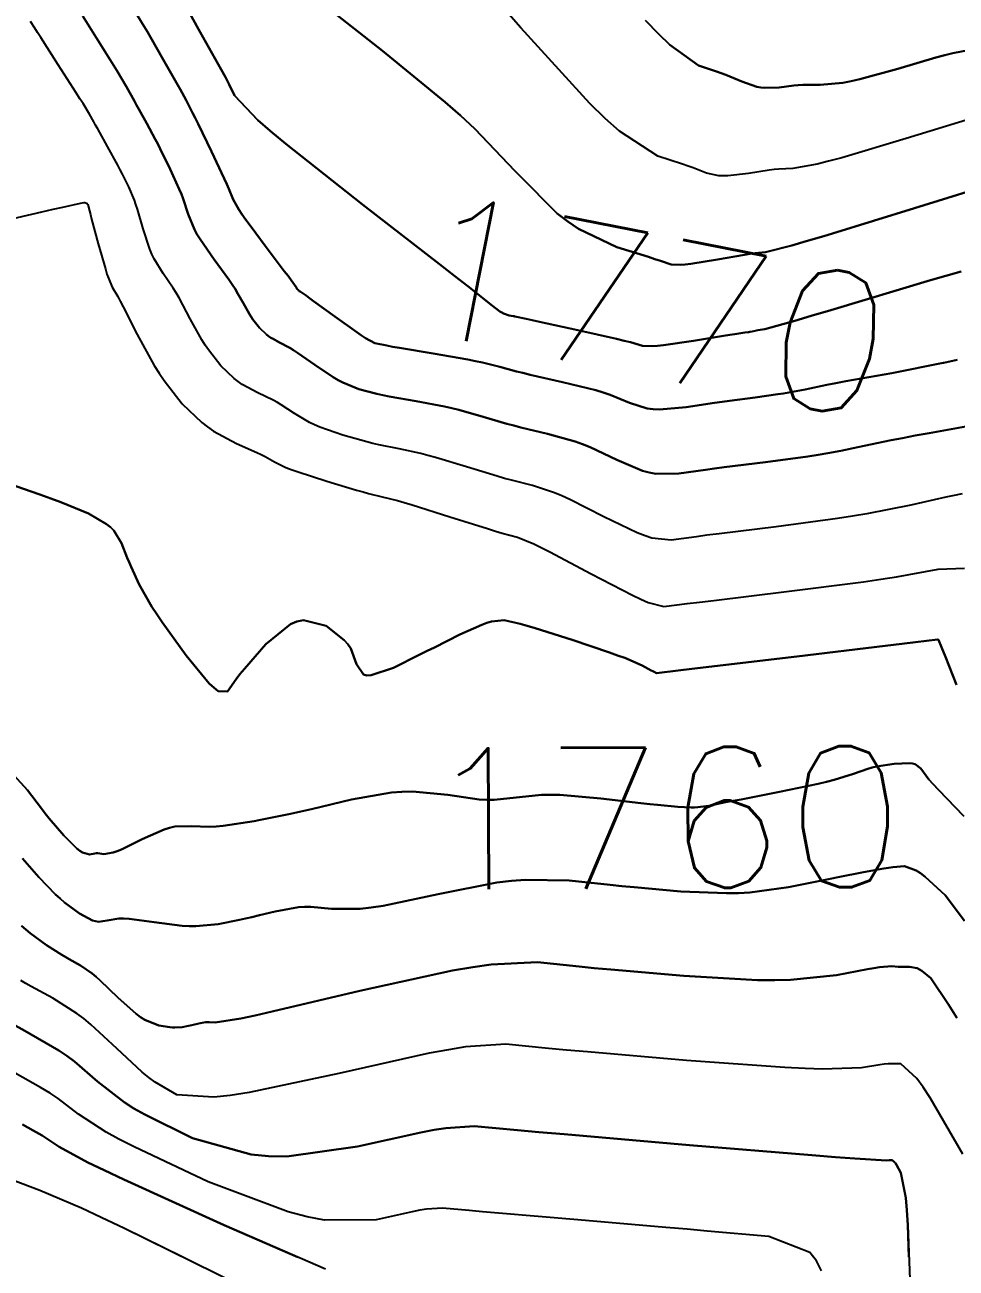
# Model space of a CAD drawing. Header units: metres. Extents: x 837476 to 838477, y 1189012 to 1191014.
# Drawn here: x 837869.87 to 837894.96, y 1189221.29 to 1189254.78 of the extents above; entities that cross this region are included whole.
import ezdxf

# ---------------------------------------------------------------- set-up
doc = ezdxf.new("R2010")
doc.units = ezdxf.units.M
doc.header["$LTSCALE"] = 0.3
doc.layers.add('COTAS 10', color=1, linetype='Continuous')
doc.layers.add('COTAS INT', color=252, linetype='Continuous')
doc.styles.get("Standard").update_dxf_attribs({"font": 'simplex.shx'})

msp = doc.modelspace()

# ---------------------------------------------------------------- linework, layer by layer
at = {"layer": 'COTAS 10'}
for points in [[(837872.813, 1189255.18), (837873.086, 1189254.739), (837873.17, 1189254.598), (837873.257, 1189254.45), (837873.6, 1189253.851), (837873.916, 1189253.287), (837873.987, 1189253.161), (837874.05, 1189253.049), (837874.215, 1189252.754), (837874.39, 1189252.416), (837874.459, 1189252.276), (837874.538, 1189252.117), (837874.897, 1189251.375), (837875.241, 1189250.646), (837875.31, 1189250.495), (837875.367, 1189250.366), (837875.479, 1189250.083), (837875.635, 1189249.806), (837875.719, 1189249.681), (837875.822, 1189249.535), (837875.966, 1189249.342), (837875.822, 1189249.535), (837875.719, 1189249.681), (837875.635, 1189249.806), (837875.479, 1189250.083), (837875.367, 1189250.366), (837875.31, 1189250.495), (837875.241, 1189250.646), (837874.897, 1189251.375), (837874.538, 1189252.117), (837874.459, 1189252.276), (837874.39, 1189252.416), (837874.215, 1189252.754), (837874.05, 1189253.049), (837873.987, 1189253.161), (837873.916, 1189253.287), (837873.6, 1189253.851), (837873.257, 1189254.45), (837873.17, 1189254.598), (837873.086, 1189254.739), (837872.813, 1189255.18)], [(837894.993, 1189245.76), (837894.626, 1189245.678), (837894.608, 1189245.675), (837893.23, 1189245.403), (837891.988, 1189245.181), (837891.718, 1189245.131), (837891.48, 1189245.086), (837890.889, 1189244.965), (837890.451, 1189244.878), (837890.31, 1189244.854), (837890.16, 1189244.831), (837889.548, 1189244.749), (837888.856, 1189244.66), (837888.655, 1189244.632), (837888.452, 1189244.603), (837887.685, 1189244.485), (837886.971, 1189244.426), (837886.8, 1189244.433), (837886.64, 1189244.451), (837886.162, 1189244.602), (837885.641, 1189244.82), (837885.455, 1189244.881), (837885.25, 1189244.942), (837884.359, 1189245.162), (837883.484, 1189245.36), (837883.29, 1189245.406), (837883.117, 1189245.449), (837882.665, 1189245.573), (837882.197, 1189245.689), (837882.013, 1189245.727), (837881.807, 1189245.766), (837880.868, 1189245.929), (837879.964, 1189246.081), (837879.779, 1189246.114), (837879.623, 1189246.142), (837879.298, 1189246.212), (837879.048, 1189246.347), (837878.939, 1189246.418), (837878.814, 1189246.502), (837878.221, 1189246.926), (837877.649, 1189247.343), (837877.538, 1189247.424), (837877.447, 1189247.489), (837877.288, 1189247.6), (837877.264, 1189247.613), (837877.257, 1189247.617), (837877.251, 1189247.622), (837877.23, 1189247.642), (837877.21, 1189247.667), (837877.205, 1189247.675), (837877.2, 1189247.684), (837877.181, 1189247.717), (837877.042, 1189247.91), (837876.96, 1189248.019), (837876.86, 1189248.152), (837876.343, 1189248.833), (837875.966, 1189249.342), (837876.343, 1189248.833), (837876.86, 1189248.152), (837876.96, 1189248.019), (837877.042, 1189247.91), (837877.181, 1189247.717), (837877.2, 1189247.684), (837877.205, 1189247.675), (837877.21, 1189247.667), (837877.23, 1189247.642), (837877.251, 1189247.622), (837877.257, 1189247.617), (837877.264, 1189247.613), (837877.288, 1189247.6), (837877.447, 1189247.489), (837877.538, 1189247.424), (837877.649, 1189247.343), (837878.221, 1189246.926), (837878.814, 1189246.502), (837878.939, 1189246.418), (837879.048, 1189246.347), (837879.298, 1189246.212), (837879.623, 1189246.142), (837879.779, 1189246.114), (837879.964, 1189246.081), (837880.868, 1189245.929), (837881.807, 1189245.766), (837882.013, 1189245.727), (837882.197, 1189245.689), (837882.665, 1189245.573), (837883.117, 1189245.449), (837883.29, 1189245.406), (837883.484, 1189245.36), (837884.359, 1189245.162), (837885.25, 1189244.942), (837885.455, 1189244.881), (837885.641, 1189244.82), (837886.162, 1189244.602), (837886.64, 1189244.451), (837886.8, 1189244.433), (837886.971, 1189244.426), (837887.685, 1189244.485), (837888.452, 1189244.603), (837888.655, 1189244.632), (837888.856, 1189244.66), (837889.548, 1189244.749), (837890.16, 1189244.831), (837890.31, 1189244.854), (837890.451, 1189244.878), (837890.889, 1189244.965), (837891.48, 1189245.086), (837891.718, 1189245.131), (837891.988, 1189245.181), (837893.23, 1189245.403), (837894.608, 1189245.675), (837894.626, 1189245.678), (837894.993, 1189245.76)], [(837895.172, 1189233.47), (837894.485, 1189234.175), (837894.344, 1189234.328), (837894.227, 1189234.459), (837894.007, 1189234.755), (837893.858, 1189234.869), (837893.787, 1189234.886), (837893.702, 1189234.896), (837893.287, 1189234.88), (837892.815, 1189234.804), (837892.695, 1189234.776), (837892.579, 1189234.746), (837892.196, 1189234.612), (837891.674, 1189234.444), (837891.47, 1189234.392), (837891.241, 1189234.337), (837890.199, 1189234.12), (837889.171, 1189233.922), (837888.951, 1189233.879), (837888.759, 1189233.842), (837888.298, 1189233.75), (837888, 1189233.711), (837887.911, 1189233.706), (837887.819, 1189233.704), (837887.462, 1189233.718), (837886.915, 1189233.772), (837886.704, 1189233.795), (837886.466, 1189233.822), (837885.388, 1189233.947), (837884.28, 1189234.04), (837884.023, 1189234.047), (837883.788, 1189234.045), (837882.515, 1189233.905), (837882.32, 1189233.908), (837882.114, 1189233.92), (837881.268, 1189234.042), (837880.309, 1189234.135), (837880.03, 1189234.128), (837879.745, 1189234.108), (837878.671, 1189233.919), (837877.593, 1189233.66), (837877.306, 1189233.595), (837877.024, 1189233.534), (837876.172, 1189233.363), (837876.048, 1189233.337), (837875.213, 1189233.209), (837875.021, 1189233.191), (837874.845, 1189233.18), (837874.348, 1189233.201), (837873.909, 1189233.189), (837873.77, 1189233.156), (837873.623, 1189233.112), (837873.027, 1189232.846), (837872.476, 1189232.574), (837872.357, 1189232.525), (837872.252, 1189232.488), (837871.994, 1189232.449), (837871.836, 1189232.47), (837871.794, 1189232.469), (837871.753, 1189232.467), (837871.61, 1189232.437), (837871.42, 1189232.488), (837871.349, 1189232.536), (837871.271, 1189232.599), (837870.92, 1189232.95), (837870.525, 1189233.409), (837870.418, 1189233.541), (837870.313, 1189233.675), (837869.939, 1189234.173), (837869.486, 1189234.674)], [(837869.486, 1189234.674), (837869.939, 1189234.173), (837870.313, 1189233.675), (837870.418, 1189233.541), (837870.525, 1189233.409), (837870.92, 1189232.95), (837871.271, 1189232.599), (837871.349, 1189232.536), (837871.42, 1189232.488), (837871.61, 1189232.437), (837871.753, 1189232.467), (837871.794, 1189232.469), (837871.836, 1189232.47), (837871.994, 1189232.449), (837872.252, 1189232.488), (837872.357, 1189232.525), (837872.476, 1189232.574), (837873.027, 1189232.846), (837873.623, 1189233.112), (837873.77, 1189233.156), (837873.909, 1189233.189), (837874.348, 1189233.201), (837874.845, 1189233.18), (837875.021, 1189233.191), (837875.213, 1189233.209), (837876.048, 1189233.337), (837876.172, 1189233.363), (837877.024, 1189233.534), (837877.306, 1189233.595), (837877.593, 1189233.66), (837878.671, 1189233.919), (837879.745, 1189234.108), (837880.03, 1189234.128), (837880.309, 1189234.135), (837881.268, 1189234.042), (837882.114, 1189233.92), (837882.32, 1189233.908), (837882.515, 1189233.905), (837883.788, 1189234.045), (837884.023, 1189234.047), (837884.28, 1189234.04), (837885.388, 1189233.947), (837886.466, 1189233.822), (837886.704, 1189233.795), (837886.915, 1189233.772), (837887.462, 1189233.718), (837887.819, 1189233.704), (837887.911, 1189233.706), (837888, 1189233.711), (837888.298, 1189233.75), (837888.759, 1189233.842), (837888.951, 1189233.879), (837889.171, 1189233.922), (837890.199, 1189234.12), (837891.241, 1189234.337), (837891.47, 1189234.392), (837891.674, 1189234.444), (837892.196, 1189234.612), (837892.579, 1189234.746), (837892.695, 1189234.776), (837892.815, 1189234.804), (837893.287, 1189234.88), (837893.702, 1189234.896), (837893.787, 1189234.886), (837893.858, 1189234.869), (837894.007, 1189234.755), (837894.227, 1189234.459), (837894.344, 1189234.328), (837894.485, 1189234.175), (837895.172, 1189233.47)], [(837891.335, 1189221.221), (837891.201, 1189221.489), (837891.015, 1189221.713), (837889.916, 1189222.143), (837888.255, 1189222.294), (837887.715, 1189222.342), (837887.14, 1189222.392), (837884.772, 1189222.594), (837882.634, 1189222.776), (837882.203, 1189222.814), (837881.843, 1189222.845), (837881.125, 1189222.913), (837880.692, 1189222.883), (837880.511, 1189222.854), (837880.304, 1189222.815), (837879.334, 1189222.599), (837877.946, 1189222.587), (837877.475, 1189222.678), (837876.966, 1189222.809), (837874.812, 1189223.622), (837872.815, 1189224.558), (837872.405, 1189224.766), (837872.056, 1189224.953), (837871.313, 1189225.443), (837870.769, 1189225.864), (837870.547, 1189226.007), (837870.294, 1189226.161), (837869.12, 1189226.812)], [(837891.118, 1189221.589), (837891.015, 1189221.713), (837889.916, 1189222.143), (837888.255, 1189222.294), (837887.715, 1189222.342), (837887.14, 1189222.392), (837884.772, 1189222.594), (837882.634, 1189222.776), (837882.203, 1189222.814), (837881.843, 1189222.845), (837881.125, 1189222.913), (837880.692, 1189222.883), (837880.511, 1189222.854), (837880.304, 1189222.815), (837879.334, 1189222.599), (837877.946, 1189222.587), (837877.475, 1189222.678), (837876.966, 1189222.809), (837874.812, 1189223.622), (837872.815, 1189224.558), (837872.405, 1189224.766), (837872.056, 1189224.953), (837871.313, 1189225.443), (837870.769, 1189225.864), (837870.547, 1189226.007), (837870.294, 1189226.161), (837869.12, 1189226.812)]]:
    msp.add_lwpolyline(points, dxfattribs=at)
at = {"layer": 'COTAS INT'}
for points in [[(837895.344, 1189252.248), (837893.614, 1189251.722), (837891.883, 1189251.205), (837891.525, 1189251.107), (837891.221, 1189251.029), (837890.561, 1189250.912), (837890.186, 1189250.899), (837890.06, 1189250.886), (837889.926, 1189250.871), (837889.362, 1189250.782), (837888.809, 1189250.715), (837888.681, 1189250.712), (837888.564, 1189250.717), (837888.232, 1189250.79), (837887.872, 1189250.932), (837887.737, 1189250.98), (837887.587, 1189251.03), (837886.921, 1189251.242), (837885.889, 1189251.916), (837885.509, 1189252.258), (837885.088, 1189252.668), (837883.229, 1189254.706), (837881.419, 1189256.776)], [(837895.344, 1189252.248), (837893.614, 1189251.722), (837891.883, 1189251.205), (837891.525, 1189251.107), (837891.221, 1189251.029), (837890.561, 1189250.912), (837890.186, 1189250.899), (837890.06, 1189250.886), (837889.926, 1189250.871), (837889.362, 1189250.782), (837888.809, 1189250.715), (837888.681, 1189250.712), (837888.564, 1189250.717), (837888.232, 1189250.79), (837887.872, 1189250.932), (837887.737, 1189250.98), (837887.587, 1189251.03), (837886.921, 1189251.242), (837885.889, 1189251.916), (837885.509, 1189252.258), (837885.088, 1189252.668), (837883.229, 1189254.706), (837881.419, 1189256.776)], [(837874.167, 1189255.345), (837874.595, 1189254.586), (837875.158, 1189253.584), (837875.274, 1189253.378), (837875.322, 1189253.281), (837875.346, 1189253.232), (837875.375, 1189253.173), (837875.516, 1189252.88), (837876.149, 1189252.212), (837876.475, 1189251.929), (837876.149, 1189252.212), (837875.516, 1189252.88), (837875.375, 1189253.173), (837875.346, 1189253.232), (837875.322, 1189253.281), (837875.274, 1189253.378), (837875.158, 1189253.584), (837874.595, 1189254.586), (837874.167, 1189255.345)], [(837877.919, 1189255.329), (837879.507, 1189254.081), (837881.195, 1189252.704), (837881.606, 1189252.337), (837881.993, 1189251.978), (837883.074, 1189250.849), (837881.993, 1189251.978), (837881.606, 1189252.337), (837881.195, 1189252.704), (837879.507, 1189254.081), (837877.919, 1189255.329)], [(837895.126, 1189242.151), (837894.911, 1189242.106), (837894.683, 1189242.057), (837893.741, 1189241.844), (837892.555, 1189241.609), (837892.173, 1189241.545), (837891.767, 1189241.482), (837890.108, 1189241.261), (837888.574, 1189241.075), (837888.247, 1189241.034), (837887.962, 1189240.997), (837887.286, 1189240.903), (837886.765, 1189240.961), (837886.578, 1189241.019), (837886.371, 1189241.096), (837885.471, 1189241.531), (837884.554, 1189241.998), (837884.337, 1189242.096), (837884.137, 1189242.181), (837883.549, 1189242.374), (837882.982, 1189242.516), (837882.796, 1189242.568), (837882.596, 1189242.626), (837881.767, 1189242.881), (837880.934, 1189243.131), (837880.731, 1189243.186), (837880.54, 1189243.235), (837879.952, 1189243.359), (837879.409, 1189243.467), (837879.247, 1189243.505), (837879.08, 1189243.548), (837878.434, 1189243.732), (837877.821, 1189243.949), (837877.675, 1189244.012), (837877.54, 1189244.076), (837877.136, 1189244.315), (837876.778, 1189244.551), (837876.672, 1189244.612), (837876.563, 1189244.672), (837876.143, 1189244.872), (837875.723, 1189245.098), (837875.613, 1189245.174), (837875.507, 1189245.256), (837875.149, 1189245.599), (837874.817, 1189246.025), (837874.727, 1189246.159), (837874.638, 1189246.3), (837874.324, 1189246.867), (837874.025, 1189247.427), (837873.946, 1189247.564), (837873.867, 1189247.692), (837873.596, 1189248.089), (837873.354, 1189248.482), (837873.294, 1189248.608), (837873.237, 1189248.742), (837873.058, 1189249.286), (837872.902, 1189249.82), (837872.86, 1189249.947), (837872.819, 1189250.065), (837872.674, 1189250.418), (837872.499, 1189250.764), (837872.439, 1189250.878), (837872.374, 1189251), (837872.097, 1189251.505), (837871.833, 1189251.979), (837871.776, 1189252.08), (837871.727, 1189252.168), (837871.608, 1189252.38), (837871.436, 1189252.661), (837871.353, 1189252.793), (837871.254, 1189252.949), (837870.77, 1189253.706), (837870.3, 1189254.439), (837870.21, 1189254.579), (837870.138, 1189254.692), (837870.021, 1189254.875)], [(837895.126, 1189242.151), (837894.911, 1189242.106), (837894.683, 1189242.057), (837893.741, 1189241.844), (837892.555, 1189241.609), (837892.173, 1189241.545), (837891.767, 1189241.482), (837890.108, 1189241.261), (837888.574, 1189241.075), (837888.247, 1189241.034), (837887.962, 1189240.997), (837887.286, 1189240.903), (837886.765, 1189240.961), (837886.578, 1189241.019), (837886.371, 1189241.096), (837885.471, 1189241.531), (837884.554, 1189241.998), (837884.337, 1189242.096), (837884.137, 1189242.181), (837883.549, 1189242.374), (837882.982, 1189242.516), (837882.796, 1189242.568), (837882.596, 1189242.626), (837881.767, 1189242.881), (837880.934, 1189243.131), (837880.731, 1189243.186), (837880.54, 1189243.235), (837879.952, 1189243.359), (837879.409, 1189243.467), (837879.247, 1189243.505), (837879.08, 1189243.548), (837878.434, 1189243.732), (837877.821, 1189243.949), (837877.675, 1189244.012), (837877.54, 1189244.076), (837877.136, 1189244.315), (837876.778, 1189244.551), (837876.672, 1189244.612), (837876.563, 1189244.672), (837876.143, 1189244.872), (837875.723, 1189245.098), (837875.613, 1189245.174), (837875.507, 1189245.256), (837875.149, 1189245.599), (837874.817, 1189246.025), (837874.727, 1189246.159), (837874.638, 1189246.3), (837874.324, 1189246.867), (837874.025, 1189247.427), (837873.946, 1189247.564), (837873.867, 1189247.692), (837873.596, 1189248.089), (837873.354, 1189248.482), (837873.294, 1189248.608), (837873.237, 1189248.742), (837873.058, 1189249.286), (837872.902, 1189249.82), (837872.86, 1189249.947), (837872.819, 1189250.065), (837872.674, 1189250.418), (837872.499, 1189250.764), (837872.439, 1189250.878), (837872.374, 1189251), (837872.097, 1189251.505), (837871.833, 1189251.979), (837871.776, 1189252.08), (837871.727, 1189252.168), (837871.608, 1189252.38), (837871.436, 1189252.661), (837871.353, 1189252.793), (837871.254, 1189252.949), (837870.77, 1189253.706), (837870.3, 1189254.439), (837870.21, 1189254.579), (837870.138, 1189254.692), (837870.021, 1189254.875)], [(837871.43, 1189255.02), (837871.792, 1189254.443), (837872.17, 1189253.844), (837872.261, 1189253.696), (837872.346, 1189253.556), (837872.604, 1189253.115), (837872.821, 1189252.727), (837872.881, 1189252.621), (837872.941, 1189252.514), (837873.156, 1189252.13), (837873.382, 1189251.708), (837873.449, 1189251.577), (837873.519, 1189251.44), (837873.785, 1189250.896), (837874.03, 1189250.356), (837874.085, 1189250.221), (837874.134, 1189250.093), (837874.268, 1189249.684), (837874.436, 1189249.274), (837874.507, 1189249.145), (837874.588, 1189249.009), (837874.969, 1189248.461), (837875.364, 1189247.922), (837875.453, 1189247.791), (837875.533, 1189247.669), (837875.611, 1189247.536), (837875.533, 1189247.669), (837875.453, 1189247.791), (837875.364, 1189247.922), (837874.969, 1189248.461), (837874.588, 1189249.009), (837874.507, 1189249.145), (837874.436, 1189249.274), (837874.268, 1189249.684), (837874.134, 1189250.093), (837874.085, 1189250.221), (837874.03, 1189250.356), (837873.785, 1189250.896), (837873.519, 1189251.44), (837873.449, 1189251.577), (837873.382, 1189251.708), (837873.156, 1189252.13), (837872.941, 1189252.514), (837872.881, 1189252.621), (837872.821, 1189252.727), (837872.604, 1189253.115), (837872.346, 1189253.556), (837872.261, 1189253.696), (837872.17, 1189253.844), (837871.792, 1189254.443), (837871.43, 1189255.02)], [(837895.484, 1189254.138), (837894.869, 1189254.019), (837894.652, 1189253.965), (837894.415, 1189253.902), (837893.391, 1189253.601), (837892.366, 1189253.316), (837892.129, 1189253.263), (837891.911, 1189253.221), (837891.294, 1189253.164), (837890.829, 1189253.165), (837890.708, 1189253.159), (837890.59, 1189253.151), (837890.192, 1189253.099), (837889.809, 1189253.082), (837889.7, 1189253.095), (837889.59, 1189253.115), (837889.183, 1189253.254), (837888.753, 1189253.436), (837888.628, 1189253.484), (837888.501, 1189253.53), (837888.021, 1189253.69), (837887.251, 1189254.245), (837886.94, 1189254.542), (837886.587, 1189254.901)], [(837886.587, 1189254.901), (837886.94, 1189254.542), (837887.251, 1189254.245), (837888.021, 1189253.69), (837888.501, 1189253.53), (837888.628, 1189253.484), (837888.753, 1189253.436), (837889.183, 1189253.254), (837889.59, 1189253.115), (837889.7, 1189253.095), (837889.809, 1189253.082), (837890.192, 1189253.099), (837890.59, 1189253.151), (837890.708, 1189253.159), (837890.829, 1189253.165), (837891.294, 1189253.164), (837891.911, 1189253.221), (837892.129, 1189253.263), (837892.366, 1189253.316), (837893.391, 1189253.601), (837894.415, 1189253.902), (837894.652, 1189253.965), (837894.869, 1189254.019), (837895.484, 1189254.138)], [(837895.092, 1189248.136), (837894.274, 1189247.909), (837891.586, 1189247.1), (837891.055, 1189246.942), (837890.617, 1189246.813), (837889.803, 1189246.589), (837889.622, 1189246.556), (837889.583, 1189246.549), (837889.548, 1189246.542), (837889.462, 1189246.525), (837889.399, 1189246.512), (837889.378, 1189246.509), (837889.357, 1189246.505), (837889.268, 1189246.494), (837888.996, 1189246.453), (837888.86, 1189246.432), (837888.696, 1189246.406), (837887.884, 1189246.276), (837887.073, 1189246.158), (837886.911, 1189246.14), (837886.775, 1189246.128), (837886.508, 1189246.137), (837886.185, 1189246.232), (837886.013, 1189246.274), (837885.807, 1189246.322), (837884.764, 1189246.556), (837883.735, 1189246.781), (837883.537, 1189246.825), (837883.377, 1189246.86), (837883.113, 1189246.919), (837883.072, 1189246.928), (837883.052, 1189246.932), (837883.029, 1189246.936), (837882.916, 1189246.955), (837882.764, 1189247.009), (837882.717, 1189247.035), (837882.668, 1189247.066), (837882.47, 1189247.219), (837881.803, 1189247.748), (837881.458, 1189248.017), (837881.043, 1189248.338), (837878.966, 1189249.94), (837876.897, 1189251.575), (837876.488, 1189251.917), (837876.475, 1189251.929), (837876.488, 1189251.917), (837876.897, 1189251.575), (837878.966, 1189249.94), (837881.043, 1189248.338), (837881.458, 1189248.017), (837881.803, 1189247.748), (837882.47, 1189247.219), (837882.668, 1189247.066), (837882.717, 1189247.035), (837882.764, 1189247.009), (837882.916, 1189246.955), (837883.029, 1189246.936), (837883.052, 1189246.932), (837883.072, 1189246.928), (837883.113, 1189246.919), (837883.377, 1189246.86), (837883.537, 1189246.825), (837883.735, 1189246.781), (837884.764, 1189246.556), (837885.807, 1189246.322), (837886.013, 1189246.274), (837886.185, 1189246.232), (837886.508, 1189246.137), (837886.775, 1189246.128), (837886.911, 1189246.14), (837887.073, 1189246.158), (837887.884, 1189246.276), (837888.696, 1189246.406), (837888.86, 1189246.432), (837888.996, 1189246.453), (837889.268, 1189246.494), (837889.357, 1189246.505), (837889.378, 1189246.509), (837889.399, 1189246.512), (837889.462, 1189246.525), (837889.548, 1189246.542), (837889.583, 1189246.549), (837889.622, 1189246.556), (837889.803, 1189246.589), (837890.617, 1189246.813), (837891.055, 1189246.942), (837891.586, 1189247.1), (837894.274, 1189247.909), (837895.092, 1189248.136)], [(837896.272, 1189250.595), (837893.838, 1189249.843), (837891.631, 1189249.166), (837891.399, 1189249.094), (837890.922, 1189248.952), (837890.53, 1189248.838), (837889.828, 1189248.66), (837889.543, 1189248.633), (837889.413, 1189248.614), (837889.262, 1189248.59), (837888.532, 1189248.465), (837887.81, 1189248.348), (837887.663, 1189248.33), (837887.538, 1189248.318), (837887.281, 1189248.327), (837886.991, 1189248.429), (837886.847, 1189248.475), (837886.674, 1189248.53), (837885.82, 1189248.795), (837884.786, 1189249.286), (837884.5, 1189249.483), (837884.214, 1189249.706), (837883.183, 1189250.734), (837883.074, 1189250.849), (837883.183, 1189250.734), (837884.214, 1189249.706), (837884.5, 1189249.483), (837884.786, 1189249.286), (837885.82, 1189248.795), (837886.674, 1189248.53), (837886.847, 1189248.475), (837886.991, 1189248.429), (837887.281, 1189248.327), (837887.538, 1189248.318), (837887.663, 1189248.33), (837887.81, 1189248.348), (837888.532, 1189248.465), (837889.262, 1189248.59), (837889.413, 1189248.614), (837889.543, 1189248.633), (837889.828, 1189248.66), (837890.53, 1189248.838), (837890.922, 1189248.952), (837891.399, 1189249.094), (837891.631, 1189249.166), (837893.838, 1189249.843), (837896.272, 1189250.595)], [(837868.741, 1189249.375), (837870.322, 1189249.743), (837870.634, 1189249.815), (837870.891, 1189249.874), (837871.368, 1189249.981), (837871.469, 1189249.994), (837871.49, 1189249.994), (837871.507, 1189249.993), (837871.541, 1189249.978), (837871.553, 1189249.957), (837871.557, 1189249.949), (837871.562, 1189249.94), (837871.608, 1189249.775), (837871.635, 1189249.673), (837871.669, 1189249.546), (837871.847, 1189248.887), (837872.038, 1189248.209), (837872.081, 1189248.072), (837872.12, 1189247.956), (837872.223, 1189247.717), (837872.371, 1189247.462), (837872.438, 1189247.336), (837872.517, 1189247.186), (837872.895, 1189246.443), (837873.357, 1189245.609), (837873.488, 1189245.401), (837873.62, 1189245.204), (837874.108, 1189244.577), (837874.635, 1189244.072), (837874.791, 1189243.952), (837874.952, 1189243.84), (837875.57, 1189243.508), (837876.121, 1189243.263), (837876.239, 1189243.206), (837876.343, 1189243.155), (837876.593, 1189243.01), (837876.902, 1189242.862), (837877.043, 1189242.809), (837877.208, 1189242.75), (837878.002, 1189242.493), (837878.809, 1189242.251), (837878.981, 1189242.201), (837879.132, 1189242.16), (837879.494, 1189242.074), (837879.906, 1189241.97), (837880.089, 1189241.916), (837880.302, 1189241.853), (837881.319, 1189241.535), (837882.336, 1189241.214), (837882.549, 1189241.149), (837882.732, 1189241.094), (837883.144, 1189240.98), (837883.58, 1189240.8), (837883.778, 1189240.703), (837884.01, 1189240.586), (837885.125, 1189239.995), (837886.237, 1189239.419), (837886.467, 1189239.312), (837886.663, 1189239.228), (837887.087, 1189239.113), (837887.717, 1189239.195), (837888.043, 1189239.235), (837888.433, 1189239.282), (837890.389, 1189239.517), (837892.465, 1189239.783), (837892.931, 1189239.85), (837893.351, 1189239.914), (837894.475, 1189240.123), (837895.182, 1189240.152)], [(837868.741, 1189249.375), (837870.322, 1189249.743), (837870.634, 1189249.815), (837870.891, 1189249.874), (837871.368, 1189249.981), (837871.469, 1189249.994), (837871.49, 1189249.994), (837871.507, 1189249.993), (837871.541, 1189249.978), (837871.553, 1189249.957), (837871.557, 1189249.949), (837871.562, 1189249.94), (837871.608, 1189249.775), (837871.635, 1189249.673), (837871.669, 1189249.546), (837871.847, 1189248.887), (837872.038, 1189248.209), (837872.081, 1189248.072), (837872.12, 1189247.956), (837872.223, 1189247.717), (837872.371, 1189247.462), (837872.438, 1189247.336), (837872.517, 1189247.186), (837872.895, 1189246.443), (837873.357, 1189245.609), (837873.488, 1189245.401), (837873.62, 1189245.204), (837874.108, 1189244.577), (837874.635, 1189244.072), (837874.791, 1189243.952), (837874.952, 1189243.84), (837875.57, 1189243.508), (837876.121, 1189243.263), (837876.239, 1189243.206), (837876.343, 1189243.155), (837876.593, 1189243.01), (837876.902, 1189242.862), (837877.043, 1189242.809), (837877.208, 1189242.75), (837878.002, 1189242.493), (837878.809, 1189242.251), (837878.981, 1189242.201), (837879.132, 1189242.16), (837879.494, 1189242.074), (837879.906, 1189241.97), (837880.089, 1189241.916), (837880.302, 1189241.853), (837881.319, 1189241.535), (837882.336, 1189241.214), (837882.549, 1189241.149), (837882.732, 1189241.094), (837883.144, 1189240.98), (837883.58, 1189240.8), (837883.778, 1189240.703), (837884.01, 1189240.586), (837885.125, 1189239.995), (837886.237, 1189239.419), (837886.467, 1189239.312), (837886.663, 1189239.228), (837887.087, 1189239.113), (837887.717, 1189239.195), (837888.043, 1189239.235), (837888.433, 1189239.282), (837890.389, 1189239.517), (837892.465, 1189239.783), (837892.931, 1189239.85), (837893.351, 1189239.914), (837894.475, 1189240.123), (837895.182, 1189240.152)], [(837895.322, 1189243.984), (837894.237, 1189243.788), (837893.859, 1189243.719), (837893.519, 1189243.654), (837893.207, 1189243.593), (837892.315, 1189243.404), (837891.854, 1189243.313), (837892.315, 1189243.404), (837893.207, 1189243.593), (837893.519, 1189243.654), (837893.859, 1189243.719), (837894.237, 1189243.788), (837895.322, 1189243.984)], [(837868.967, 1189242.586), (837870.269, 1189242.132), (837870.567, 1189242.024), (837870.837, 1189241.922), (837871.586, 1189241.617), (837872.069, 1189241.338), (837872.173, 1189241.253), (837872.263, 1189241.165), (837872.477, 1189240.819), (837872.628, 1189240.425), (837872.677, 1189240.306), (837872.731, 1189240.184), (837872.952, 1189239.707), (837873.293, 1189239.108), (837873.423, 1189238.908), (837873.567, 1189238.694), (837874.213, 1189237.798), (837874.837, 1189237.046), (837874.967, 1189236.922), (837875.078, 1189236.835), (837875.326, 1189236.824), (837875.561, 1189237.159), (837875.665, 1189237.289), (837875.785, 1189237.435), (837876.358, 1189238.099), (837877.023, 1189238.644), (837877.201, 1189238.715), (837877.377, 1189238.752), (837877.988, 1189238.599), (837878.476, 1189238.21), (837878.573, 1189238.098), (837878.654, 1189237.985), (837878.808, 1189237.562), (837878.989, 1189237.283), (837879.086, 1189237.26), (837879.203, 1189237.262), (837879.798, 1189237.466), (837880.515, 1189237.821), (837880.71, 1189237.918), (837880.904, 1189238.015), (837881.588, 1189238.359), (837882.181, 1189238.625), (837882.317, 1189238.673), (837882.44, 1189238.71), (837882.78, 1189238.748), (837883.218, 1189238.645), (837883.404, 1189238.593), (837883.617, 1189238.53), (837884.616, 1189238.217), (837885.623, 1189237.879), (837885.841, 1189237.8), (837886.032, 1189237.729), (837886.5, 1189237.525), (837886.74, 1189237.396), (837886.786, 1189237.372), (837886.824, 1189237.352), (837886.888, 1189237.322), (837887.472, 1189237.392), (837887.838, 1189237.435), (837890.669, 1189237.773), (837893.047, 1189238.057), (837893.502, 1189238.112), (837893.869, 1189238.156), (837894.46, 1189238.228), (837894.474, 1189238.228), (837894.48, 1189238.226), (837894.487, 1189238.217), (837894.565, 1189238.024), (837894.67, 1189237.762), (837894.974, 1189237.008)], [(837894.974, 1189237.008), (837894.67, 1189237.762), (837894.565, 1189238.024), (837894.487, 1189238.217), (837894.48, 1189238.226), (837894.474, 1189238.228), (837894.46, 1189238.228), (837893.869, 1189238.156), (837893.502, 1189238.112), (837893.047, 1189238.057), (837890.669, 1189237.773), (837887.838, 1189237.435), (837887.472, 1189237.392), (837886.888, 1189237.322), (837886.824, 1189237.352), (837886.786, 1189237.372), (837886.74, 1189237.396), (837886.5, 1189237.525), (837886.032, 1189237.729), (837885.841, 1189237.8), (837885.623, 1189237.879), (837884.616, 1189238.217), (837883.617, 1189238.53), (837883.404, 1189238.593), (837883.218, 1189238.645), (837882.78, 1189238.748), (837882.44, 1189238.71), (837882.317, 1189238.673), (837882.181, 1189238.625), (837881.588, 1189238.359), (837880.904, 1189238.015), (837880.71, 1189237.918), (837880.515, 1189237.821), (837879.798, 1189237.466), (837879.203, 1189237.262), (837879.086, 1189237.26), (837878.989, 1189237.283), (837878.808, 1189237.562), (837878.654, 1189237.985), (837878.573, 1189238.098), (837878.476, 1189238.21), (837877.988, 1189238.599), (837877.377, 1189238.752), (837877.201, 1189238.715), (837877.023, 1189238.644), (837876.358, 1189238.099), (837875.785, 1189237.435), (837875.665, 1189237.289), (837875.561, 1189237.159), (837875.326, 1189236.824), (837875.078, 1189236.835), (837874.967, 1189236.922), (837874.837, 1189237.046), (837874.213, 1189237.798), (837873.567, 1189238.694), (837873.423, 1189238.908), (837873.293, 1189239.108), (837872.952, 1189239.707), (837872.731, 1189240.184), (837872.677, 1189240.306), (837872.628, 1189240.425), (837872.477, 1189240.819), (837872.263, 1189241.165), (837872.173, 1189241.253), (837872.069, 1189241.338), (837871.586, 1189241.617), (837870.837, 1189241.922), (837870.567, 1189242.024), (837870.269, 1189242.132), (837868.967, 1189242.586)], [(837869.809, 1189232.331), (837870.246, 1189231.828), (837870.699, 1189231.36), (837870.818, 1189231.25), (837870.936, 1189231.147), (837871.34, 1189230.843), (837871.69, 1189230.662), (837871.774, 1189230.637), (837871.852, 1189230.622), (837872.087, 1189230.658), (837872.402, 1189230.716), (837872.53, 1189230.715), (837872.677, 1189230.706), (837873.356, 1189230.612), (837874.105, 1189230.518), (837874.295, 1189230.509), (837874.478, 1189230.508), (837875.078, 1189230.563), (837875.649, 1189230.677), (837875.814, 1189230.713), (837875.982, 1189230.751), (837876.187, 1189230.801), (837875.982, 1189230.751), (837875.814, 1189230.713), (837875.649, 1189230.677), (837875.078, 1189230.563), (837874.478, 1189230.508), (837874.295, 1189230.509), (837874.105, 1189230.518), (837873.356, 1189230.612), (837872.677, 1189230.706), (837872.53, 1189230.715), (837872.402, 1189230.716), (837872.087, 1189230.658), (837871.852, 1189230.622), (837871.774, 1189230.637), (837871.69, 1189230.662), (837871.34, 1189230.843), (837870.936, 1189231.147), (837870.818, 1189231.25), (837870.699, 1189231.36), (837870.246, 1189231.828), (837869.809, 1189232.331)], [(837869.78, 1189230.517), (837869.895, 1189230.415), (837870.012, 1189230.318), (837870.452, 1189229.998), (837870.869, 1189229.735), (837870.971, 1189229.673), (837871.067, 1189229.616), (837871.368, 1189229.447), (837871.683, 1189229.23), (837871.788, 1189229.143), (837871.901, 1189229.043), (837872.376, 1189228.586), (837872.864, 1189228.143), (837872.986, 1189228.054), (837873.103, 1189227.979), (837873.475, 1189227.826), (837873.776, 1189227.784), (837873.847, 1189227.778), (837873.913, 1189227.775), (837874.108, 1189227.788), (837874.274, 1189227.821), (837874.322, 1189227.832), (837874.371, 1189227.843), (837874.554, 1189227.887), (837874.737, 1189227.919), (837874.785, 1189227.922), (837874.833, 1189227.923), (837874.996, 1189227.908), (837875.689, 1189228.02), (837876.071, 1189228.102), (837876.535, 1189228.206), (837878.894, 1189228.765), (837881.391, 1189229.31), (837881.941, 1189229.405), (837882.429, 1189229.477), (837883.683, 1189229.533), (837884.806, 1189229.415), (837885.212, 1189229.377), (837885.66, 1189229.335), (837887.62, 1189229.165), (837889.608, 1189229.054), (837890.073, 1189229.05), (837890.501, 1189229.058), (837891.738, 1189229.185), (837892.573, 1189229.346), (837892.746, 1189229.375), (837892.895, 1189229.398), (837893.226, 1189229.426), (837893.401, 1189229.414), (837893.452, 1189229.413), (837893.504, 1189229.412), (837893.7, 1189229.414), (837893.911, 1189229.37), (837893.973, 1189229.34), (837894.036, 1189229.303), (837894.275, 1189229.104), (837894.759, 1189228.396), (837894.976, 1189228.037)], [(837894.976, 1189228.037), (837894.759, 1189228.396), (837894.275, 1189229.104), (837894.036, 1189229.303), (837893.973, 1189229.34), (837893.911, 1189229.37), (837893.7, 1189229.414), (837893.504, 1189229.412), (837893.452, 1189229.413), (837893.401, 1189229.414), (837893.226, 1189229.426), (837892.895, 1189229.398), (837892.746, 1189229.375), (837892.573, 1189229.346), (837891.738, 1189229.185), (837890.501, 1189229.058), (837890.073, 1189229.05), (837889.608, 1189229.054), (837887.62, 1189229.165), (837885.66, 1189229.335), (837885.212, 1189229.377), (837884.806, 1189229.415), (837883.683, 1189229.533), (837882.429, 1189229.477), (837881.941, 1189229.405), (837881.391, 1189229.31), (837878.894, 1189228.765), (837876.535, 1189228.206), (837876.071, 1189228.102), (837875.689, 1189228.02), (837874.996, 1189227.908), (837874.833, 1189227.923), (837874.785, 1189227.922), (837874.737, 1189227.919), (837874.554, 1189227.887), (837874.371, 1189227.843), (837874.322, 1189227.832), (837874.274, 1189227.821), (837874.108, 1189227.788), (837873.913, 1189227.775), (837873.847, 1189227.778), (837873.776, 1189227.784), (837873.475, 1189227.826), (837873.103, 1189227.979), (837872.986, 1189228.054), (837872.864, 1189228.143), (837872.376, 1189228.586), (837871.901, 1189229.043), (837871.788, 1189229.143), (837871.683, 1189229.23), (837871.368, 1189229.447), (837871.067, 1189229.616), (837870.971, 1189229.673), (837870.869, 1189229.735), (837870.452, 1189229.998), (837870.012, 1189230.318), (837869.895, 1189230.415), (837869.78, 1189230.517)], [(837895.144, 1189224.366), (837894.263, 1189225.88), (837894.071, 1189226.171), (837893.9, 1189226.406), (837893.467, 1189226.795), (837893.13, 1189226.795), (837893.019, 1189226.785), (837892.901, 1189226.772), (837892.414, 1189226.689), (837891.364, 1189226.652), (837890.893, 1189226.668), (837890.342, 1189226.696), (837887.699, 1189226.888), (837885.032, 1189227.117), (837884.466, 1189227.167), (837883.976, 1189227.212), (837882.83, 1189227.326), (837881.74, 1189227.252), (837881.285, 1189227.178), (837880.764, 1189227.081), (837878.326, 1189226.536), (837875.909, 1189226.024), (837875.401, 1189225.947), (837874.963, 1189225.899), (837873.961, 1189225.96), (837873.381, 1189226.301), (837873.208, 1189226.429), (837873.031, 1189226.572), (837872.346, 1189227.208), (837871.644, 1189227.861), (837871.455, 1189228.015), (837871.269, 1189228.156), (837870.619, 1189228.568), (837870.039, 1189228.882), (837869.898, 1189228.962), (837869.765, 1189229.038)], [(837895.144, 1189224.366), (837894.263, 1189225.88), (837894.071, 1189226.171), (837893.9, 1189226.406), (837893.467, 1189226.795), (837893.13, 1189226.795), (837893.019, 1189226.785), (837892.901, 1189226.772), (837892.414, 1189226.689), (837891.364, 1189226.652), (837890.893, 1189226.668), (837890.342, 1189226.696), (837887.699, 1189226.888), (837885.032, 1189227.117), (837884.466, 1189227.167), (837883.976, 1189227.212), (837882.83, 1189227.326), (837881.74, 1189227.252), (837881.285, 1189227.178), (837880.764, 1189227.081), (837878.326, 1189226.536), (837875.909, 1189226.024), (837875.401, 1189225.947), (837874.963, 1189225.899), (837873.961, 1189225.96), (837873.381, 1189226.301), (837873.208, 1189226.429), (837873.031, 1189226.572), (837872.346, 1189227.208), (837871.644, 1189227.861), (837871.455, 1189228.015), (837871.269, 1189228.156), (837870.619, 1189228.568), (837870.039, 1189228.882), (837869.898, 1189228.962), (837869.765, 1189229.038)], [(837869.011, 1189228.149), (837869.869, 1189227.69), (837870.782, 1189227.159), (837871.001, 1189227.011), (837871.207, 1189226.863), (837871.829, 1189226.325), (837872.543, 1189225.762), (837872.807, 1189225.598), (837873.098, 1189225.43), (837874.387, 1189224.791), (837875.964, 1189224.354), (837876.438, 1189224.313), (837876.928, 1189224.305), (837878.83, 1189224.567), (837880.534, 1189224.948), (837880.898, 1189225.016), (837881.216, 1189225.068), (837881.978, 1189225.12), (837883.146, 1189225.009), (837883.72, 1189224.958), (837884.404, 1189224.899), (837887.777, 1189224.611), (837891.076, 1189224.338), (837891.712, 1189224.287), (837892.228, 1189224.247), (837893.089, 1189224.192), (837893.158, 1189224.204), (837893.174, 1189224.206), (837893.19, 1189224.207), (837893.238, 1189224.207), (837893.299, 1189224.152), (837893.323, 1189224.119), (837893.351, 1189224.077), (837893.475, 1189223.863), (837893.603, 1189223.185), (837893.632, 1189222.852), (837893.658, 1189222.455), (837893.731, 1189220.496)], [(837893.69, 1189221.589), (837893.658, 1189222.455), (837893.632, 1189222.852), (837893.603, 1189223.185), (837893.475, 1189223.863), (837893.351, 1189224.077), (837893.323, 1189224.119), (837893.299, 1189224.152), (837893.238, 1189224.207), (837893.19, 1189224.207), (837893.174, 1189224.206), (837893.158, 1189224.204), (837893.089, 1189224.192), (837892.228, 1189224.247), (837891.712, 1189224.287), (837891.076, 1189224.338), (837887.777, 1189224.611), (837884.404, 1189224.899), (837883.72, 1189224.958), (837883.146, 1189225.009), (837881.978, 1189225.12), (837881.216, 1189225.068), (837880.898, 1189225.016), (837880.534, 1189224.948), (837878.83, 1189224.567), (837876.928, 1189224.305), (837876.438, 1189224.313), (837875.964, 1189224.354), (837874.387, 1189224.791), (837873.098, 1189225.43), (837872.807, 1189225.598), (837872.543, 1189225.762), (837871.829, 1189226.325), (837871.207, 1189226.863), (837871.001, 1189227.011), (837870.782, 1189227.159), (837869.869, 1189227.69), (837869.011, 1189228.149)], [(837877.967, 1189221.264), (837875.238, 1189222.454), (837872.533, 1189223.686), (837872.003, 1189223.935), (837871.569, 1189224.143), (837870.796, 1189224.56), (837870.332, 1189224.865), (837870.093, 1189225.003), (837869.806, 1189225.163)], [(837869.806, 1189225.163), (837870.093, 1189225.003), (837870.332, 1189224.865), (837870.796, 1189224.56), (837871.569, 1189224.143), (837872.003, 1189223.935), (837872.533, 1189223.686), (837875.238, 1189222.454), (837877.223, 1189221.589)], [(837875.63, 1189220.848), (837872.557, 1189222.361), (837871.928, 1189222.662), (837871.395, 1189222.912), (837870.272, 1189223.39), (837869.492, 1189223.679)], [(837874.126, 1189221.589), (837872.557, 1189222.361), (837871.928, 1189222.662), (837871.395, 1189222.912), (837870.272, 1189223.39), (837869.492, 1189223.679)]]:
    msp.add_lwpolyline(points, dxfattribs=at)
for points in [[(837876.556, 1189246.322), (837876.716, 1189246.236), (837877.005, 1189246.08), (837877.105, 1189246.018), (837877.214, 1189245.947), (837877.678, 1189245.621), (837878.177, 1189245.289), (837878.307, 1189245.215), (837878.434, 1189245.148), (837878.866, 1189244.972), (837879.352, 1189244.845), (837879.513, 1189244.81), (837879.686, 1189244.774), (837880.41, 1189244.644), (837881.173, 1189244.501), (837881.372, 1189244.457), (837881.565, 1189244.41), (837882.216, 1189244.227), (837882.856, 1189244.037), (837883.043, 1189243.987), (837883.233, 1189243.938), (837883.954, 1189243.768), (837884.693, 1189243.561), (837884.896, 1189243.488), (837885.097, 1189243.409), (837885.816, 1189243.066), (837886.506, 1189242.774), (837886.689, 1189242.726), (837886.868, 1189242.693), (837887.486, 1189242.694), (837888.207, 1189242.8), (837888.451, 1189242.833), (837888.715, 1189242.868), (837889.828, 1189243.005), (837890.964, 1189243.157), (837891.241, 1189243.2), (837891.503, 1189243.243), (837891.854, 1189243.313), (837891.503, 1189243.243), (837891.241, 1189243.2), (837890.964, 1189243.157), (837889.828, 1189243.005), (837888.715, 1189242.868), (837888.451, 1189242.833), (837888.207, 1189242.8), (837887.486, 1189242.694), (837886.868, 1189242.693), (837886.689, 1189242.726), (837886.506, 1189242.774), (837885.816, 1189243.066), (837885.097, 1189243.409), (837884.896, 1189243.488), (837884.693, 1189243.561), (837883.954, 1189243.768), (837883.233, 1189243.938), (837883.043, 1189243.987), (837882.856, 1189244.037), (837882.216, 1189244.227), (837881.565, 1189244.41), (837881.372, 1189244.457), (837881.173, 1189244.501), (837880.41, 1189244.644), (837879.686, 1189244.774), (837879.513, 1189244.81), (837879.352, 1189244.845), (837878.866, 1189244.972), (837878.434, 1189245.148), (837878.307, 1189245.215), (837878.177, 1189245.289), (837877.678, 1189245.621), (837877.214, 1189245.947), (837877.105, 1189246.018), (837877.005, 1189246.08), (837876.716, 1189246.236), (837876.556, 1189246.322), (837876.493, 1189246.355), (837876.435, 1189246.396), (837876.379, 1189246.439), (837876.189, 1189246.621), (837876.014, 1189246.846), (837875.966, 1189246.917), (837875.919, 1189246.992), (837875.753, 1189247.292), (837875.611, 1189247.536), (837875.753, 1189247.292), (837875.919, 1189246.992), (837875.966, 1189246.917), (837876.014, 1189246.846), (837876.189, 1189246.621), (837876.379, 1189246.439), (837876.435, 1189246.396), (837876.493, 1189246.355)], [(837895.188, 1189230.652), (837894.665, 1189231.345), (837894.124, 1189231.838), (837893.999, 1189231.931), (837893.886, 1189232.006), (837893.569, 1189232.12), (837893.251, 1189232.091), (837893.138, 1189232.075), (837893.012, 1189232.056), (837892.466, 1189231.959), (837891.779, 1189231.824), (837891.564, 1189231.782), (837891.339, 1189231.737), (837890.44, 1189231.554), (837889.406, 1189231.416), (837889.097, 1189231.399), (837888.778, 1189231.392), (837887.541, 1189231.441), (837886.288, 1189231.554), (837885.958, 1189231.586), (837885.636, 1189231.619), (837884.535, 1189231.74), (837883.355, 1189231.758), (837882.982, 1189231.726), (837882.59, 1189231.678), (837881.007, 1189231.368), (837879.525, 1189231.055), (837879.196, 1189231.005), (837878.901, 1189230.97), (837878.132, 1189230.975), (837877.571, 1189231.029), (837877.407, 1189231.025), (837877.241, 1189231.014), (837876.613, 1189230.903), (837876.187, 1189230.801), (837876.613, 1189230.903), (837877.241, 1189231.014), (837877.407, 1189231.025), (837877.571, 1189231.029), (837878.132, 1189230.975), (837878.901, 1189230.97), (837879.196, 1189231.005), (837879.525, 1189231.055), (837881.007, 1189231.368), (837882.59, 1189231.678), (837882.982, 1189231.726), (837883.355, 1189231.758), (837884.535, 1189231.74), (837885.636, 1189231.619), (837885.958, 1189231.586), (837886.288, 1189231.554), (837887.541, 1189231.441), (837888.778, 1189231.392), (837889.097, 1189231.399), (837889.406, 1189231.416), (837890.44, 1189231.554), (837891.339, 1189231.737), (837891.564, 1189231.782), (837891.779, 1189231.824), (837892.466, 1189231.959), (837893.012, 1189232.056), (837893.138, 1189232.075), (837893.251, 1189232.091), (837893.569, 1189232.12), (837893.886, 1189232.006), (837893.999, 1189231.931), (837894.124, 1189231.838), (837894.665, 1189231.345)]]:
    msp.add_lwpolyline(points, close=True, dxfattribs=at)

# ---------------------------------------------------------------- texts
at = {"layer": 'COTAS 10', "char_height": 3.8, "attachment_point": 7}
for s, insert, rotation in [('1770', (837880.004, 1189246.612), 348.8721), ('1770', (837880.004, 1189246.612), 348.8721), ('1760', (837880.583, 1189231.488), 0.3287), ('1760', (837880.583, 1189231.488), 0.3287)]:
    msp.add_mtext(s, dxfattribs=dict(at, insert=insert, rotation=rotation))

doc.saveas('drawing.dxf')
